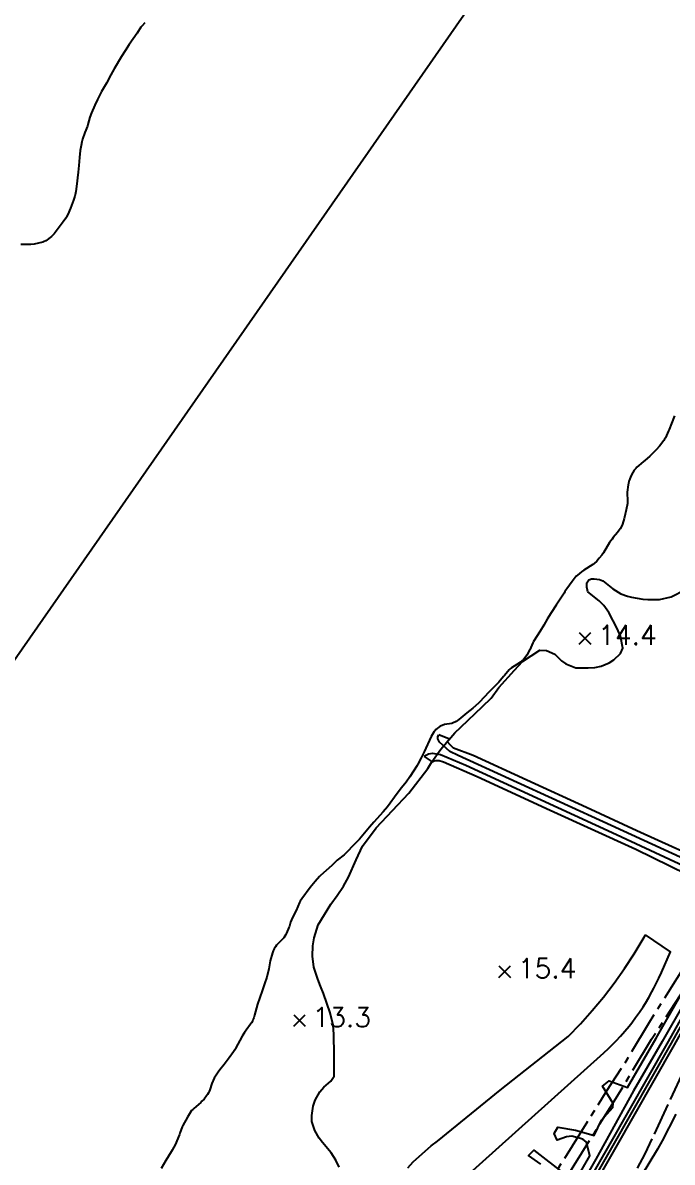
# Model space of a CAD drawing. Header units: millimetres. Extents: x 224638 to 227100, y 430787 to 433573.
# Drawn here: x 226058 to 226357, y 432001 to 432526 of the extents above; entities that cross this region are included whole.
import ezdxf

# ---------------------------------------------------------------- set-up
doc = ezdxf.new("R2010")
doc.units = ezdxf.units.MM
doc.linetypes.add('15M2P5', pattern=[17.5, 15, -2.5])
doc.linetypes.add('20M3A3M3', pattern=[29, 20, -3, 3, -3])
for name, color, linetype in [('A0013118', 1, 'Continuous'), ('A0033327', 32, 'Continuous'), ('C0052211', 1, 'Continuous'), ('C0052212', 1, 'Continuous'), ('C0052214', 1, '15M2P5'), ('E0022115', 7, 'Continuous'), ('E0032111', 5, 'Continuous'), ('F0017111', 30, 'Continuous'), ('F0027132', 7, 'Continuous'), ('F0027217', 7, 'Continuous'), ('G0018118', 7, '20M3A3M3')]:
    doc.layers.add(name, color=color, linetype=linetype)
doc.styles.add('ngsw', font='romans.shx', dxfattribs={"bigfont": 'ngsw.shx'})

# ---------------------------------------------------------------- blocks, each defined once
blk = doc.blocks.new('F0027217')
at = {"layer": 'F0027217'}
for p, q in [((-2.652, 2.652), (2.652, -2.652)), ((-2.652, -2.652), (2.652, 2.652))]:
    blk.add_line(p, q, dxfattribs=at)

msp = doc.modelspace()

# ---------------------------------------------------------------- linework, layer by layer
at = {"layer": 'A0013118', "flags": 128}
for points in [[(226310.579, 431971.94), (226330.732, 432007.072), (226358.208, 432055.251), (226401.559, 432132.44), (226415.618, 432160.704), (226419.699, 432169.861), (226422.834, 432176.734), (226423.739, 432178.078), (226426.126, 432180.487), (226430.22, 432185.585), (226454.713, 432215.016), (226469.004, 432231.972), (226484.236, 432250.5), (226492.904, 432260.577), (226487.486, 432248.13), (226480.414, 432229.239), (226472.597, 432209.295), (226461.303, 432184.8), (226446.03, 432154.251), (226430.717, 432122.653), (226416.421, 432094.157), (226402.865, 432065.313), (226390.24, 432039.004), (226363.388, 431987.149)], [(226307.813, 431973.549), (226327.954, 432008.661), (226355.423, 432056.827), (226398.727, 432133.933), (226412.512, 432161.838), (226416.956, 432175.084), (226414.911, 432174.014), (226409.931, 432162.56), (226390.676, 432123.569), (226382.884, 432109.63), (226352.592, 432056.829), (226339.411, 432034.027), (226321.947, 432002.673), (226311.389, 431984.076)], [(226312.142, 431991.834), (226319.178, 432004.192), (226317.709, 432010.418), (226316.064, 432011.911), (226310.914, 432013.2), (226308.497, 432012.909), (226304.131, 432011.435), (226302.763, 432014.414), (226304.539, 432017.355), (226312.579, 432015.92), (226317.559, 432014.546), (226321.184, 432013.464), (226324.66, 432020.547), (226329.772, 432026.38), (226330.012, 432028.305), (226325.039, 432036.199), (226328.118, 432038.673), (226336.611, 432035.577), (226349.819, 432058.426), (226380.099, 432111.207), (226386.592, 432122.822)], [(226296.623, 432000.389), (226290.986, 432004.29), (226293.506, 432006.775), (226307.829, 431995.584)]]:
    msp.add_lwpolyline(points, dxfattribs=at)
at = {"layer": 'A0033327', "flags": 128}
msp.add_lwpolyline([(226309.282, 431972.694), (226329.43, 432007.817), (226356.903, 432055.99), (226400.233, 432133.142)], dxfattribs=at)
at = {"layer": 'C0052211', "flags": 128}
for points in [[(226390.429, 432129.873), (226391.509, 432131.944), (226372.701, 432139.485), (226358.83, 432145.639), (226340.891, 432153.843), (226317.633, 432164.579), (226290.172, 432177.189), (226265.48, 432188.477), (226256.401, 432191.906), (226255.019, 432193.296), (226253.524, 432195.001), (226254.534, 432195.973), (226249.639, 432198.089)], [(226242.863, 432187.989), (226246.577, 432185.536), (226246.896, 432185.785), (226247.557, 432186.096), (226248.215, 432186.251), (226249.788, 432186.25), (226251.838, 432185.68), (226267.368, 432178.851), (226300.987, 432163.393), (226340.434, 432145.321), (226387.121, 432122.564), (226388.24, 432124.381)], [(226260.938, 431993.409), (226325.676, 432051.53), (226327.863, 432053.583), (226329.993, 432055.695), (226331.381, 432057.135), (226333.413, 432059.342), (226335.384, 432061.604), (226337.293, 432063.918), (226338.53, 432065.489), (226340.331, 432067.888), (226342.067, 432070.335), (226343.735, 432072.828), (226344.809, 432074.515), (226346.362, 432077.082), (226347.845, 432079.69), (226348.793, 432081.451), (226349.71, 432083.228), (226351.023, 432085.925), (226352.263, 432088.657), (226356.334, 432098.115), (226344.959, 432105.999)]]:
    msp.add_lwpolyline(points, dxfattribs=at)
at = {"layer": 'C0052212', "flags": 128}
for points in [[(226390.429, 432129.873), (226389.163, 432129.559), (226388.478, 432129.946), (226376.686, 432134.864), (226368.88, 432138.23), (226362.796, 432140.723), (226328.99, 432156.328), (226258.636, 432188.577), (226254.727, 432190.315), (226250.043, 432194.613), (226249.24, 432196.15), (226249.2, 432196.734), (226249.205, 432197.327), (226249.639, 432198.089)], [(226242.867, 432187.989), (226243.885, 432188.713), (226244.9, 432189.338), (226246.791, 432189.607), (226250.466, 432188.929), (226262.108, 432184.011), (226329.559, 432153.014), (226366.779, 432135.692), (226373.95, 432132.46), (226380.774, 432128.943), (226386.975, 432125.447), (226388.24, 432124.381)], [(226235.322, 431998.714), (226237.899, 432001.347), (226240.563, 432003.892), (226243.312, 432006.345), (226246.142, 432008.703), (226249.05, 432010.965), (226277.968, 432034.415), (226309.305, 432059.071), (226314.903, 432064.961), (226320.292, 432071.045), (226325.465, 432077.312), (226330.415, 432083.758), (226335.136, 432090.372), (226339.624, 432097.148), (226343.871, 432104.076), (226344.959, 432105.999)]]:
    msp.add_lwpolyline(points, dxfattribs=at)
at = {"layer": 'C0052214', "flags": 128}
msp.add_lwpolyline([(226155.855, 431704.769), (226139.312, 431717.781), (226139.313, 431718.013), (226139.676, 431718.552), (226178.635, 431767.665), (226234.31, 431839.625), (226290.077, 431913.352), (226320.929, 431960.769), (226344.762, 432005.088), (226368.41, 432055.745), (226391.495, 432106.51), (226395.212, 432114.137), (226396.981, 432112.809), (226398.615, 432112.386), (226399.512, 432112.913), (226406.131, 432113.303), (226409.796, 432119.145), (226406.053, 432125.877), (226408.632, 432130.746), (226408.642, 432131.677), (226408.492, 432132.331), (226407.574, 432133.301), (226407.998, 432134.321), (226405.616, 432135.489), (226413.744, 432152.171), (226424.886, 432176.882), (226428.072, 432181.713), (226432.325, 432186.97), (226451.637, 432209.677), (226471.602, 432234.425), (226484.288, 432249.288), (226490.882, 432257.246)], dxfattribs=at)
at = {"layer": 'E0022115', "flags": 128}
msp.add_lwpolyline([(226877.637, 433482.359), (226514.779, 432893.432), (226013.53, 432174.23), (225825.388, 431922.904), (225702.215, 431801.731), (225577.302, 431713.64), (225287.243, 431571.804), (224644.125, 431269.006)], dxfattribs=at)
at = {"layer": 'E0032111', "flags": 128}
for points in [[(226114.25, 432525.95), (226112.97, 432524.57), (226112.44, 432523.92), (226110.63, 432521.23), (226107, 432515.95), (226105.11, 432513.03), (226103.45, 432510.44), (226100.01, 432504.67), (226098.48, 432501.99), (226096.57, 432498.18), (226094.27, 432494.26), (226092.75, 432491.29), (226092.36, 432490.62), (226091.1, 432488.08), (226089.58, 432484.46), (226088.89, 432482.42), (226087.98, 432479.13), (226087.74, 432478.4), (226086.63, 432475.48), (226085.56, 432472.36), (226085.2, 432471.12), (226084.83, 432469.47), (226084.45, 432467.21), (226084.08, 432463.85), (226083.81, 432460.3), (226083.47, 432457.1), (226082.66, 432450.53), (226082.37, 432448.26), (226082.09, 432446.74), (226081.95, 432446.14), (226081.39, 432444.34), (226080.02, 432440.61), (226078.72, 432437.7), (226078.17, 432436.63), (226077.81, 432436.01), (226076.66, 432434.31), (226072.41, 432428.81), (226071.19, 432427.58), (226070.65, 432427.09), (226069.28, 432426.05), (226068.59, 432425.59), (226067.85, 432425.19), (226067.18, 432424.92), (226063.3, 432424.04), (226061.68, 432423.85), (226060.86, 432423.81), (226057.13, 432423.85)], [(226358.32, 432344.87), (226356.8, 432341.47), (226355.74, 432338.63), (226355.52, 432337.97), (226354.04, 432334.78), (226353.69, 432334.14), (226353.3, 432333.52), (226351.27, 432330.95), (226349.76, 432329.23), (226346.82, 432326.3), (226344.57, 432324.43), (226343.97, 432323.99), (226341.79, 432322.11), (226340.89, 432321.24), (226340.41, 432320.72), (226339.69, 432319.85), (226338.98, 432318.81), (226338.17, 432317.12), (226337.47, 432315.4), (226337.27, 432314.83), (226336.99, 432313.77), (226336.86, 432313.11), (226336.45, 432309.82), (226336.39, 432309.09), (226336.52, 432306.24), (226336.58, 432305.68), (226336.6, 432305.13), (226336.57, 432304.58), (226335.99, 432301.63), (226335.27, 432298.28), (226335.09, 432297.6), (226334.26, 432295.11), (226333.83, 432294.04), (226333.2, 432292.84), (226332.82, 432292.25), (226332.02, 432291.21), (226330.01, 432288.85), (226329.51, 432288.21), (226328.36, 432286.56), (226325.51, 432281.87), (226324.76, 432280.8), (226323.6, 432279.34), (226322.39, 432277.99), (226321.28, 432276.95), (226320.65, 432276.46), (226316.4, 432273.92), (226315.4, 432273.17), (226313.57, 432271.58), (226313.01, 432271.04), (226311.09, 432268.65), (226308.6, 432265.32), (226307.77, 432264.04), (226307.34, 432263.27), (226305.55, 432260.46), (226303.75, 432257.74), (226301.4, 432254.28), (226299.62, 432251.36), (226298.02, 432248.56), (226296.4, 432245.83), (226293.35, 432241.02), (226292.98, 432240.37), (226291.61, 432237.25), (226291.32, 432236.65), (226290.21, 432234.78), (226289.42, 432233.67), (226288.64, 432232.81), (226287.78, 432231.99), (226287.24, 432231.54), (226284.36, 432229.69), (226283.1, 432228.92), (226282.53, 432228.5), (226282.01, 432228.03), (226279.89, 432225.44), (226279.45, 432224.86), (226277.25, 432222.29), (226274.89, 432219.78), (226272.72, 432217.64), (226270.57, 432215.45), (226268.45, 432213.12), (226267.91, 432212.58), (226265.29, 432210.3), (226262.53, 432208.15), (226258.89, 432205.17), (226257.61, 432204.25), (226257.09, 432203.93), (226256.59, 432203.65), (226255.59, 432203.24), (226252.26, 432202.73), (226251.21, 432202.41), (226250.7, 432202.18), (226250.19, 432201.9), (226249.68, 432201.56), (226248.83, 432200.91), (226248.36, 432200.51), (226247.93, 432200.09), (226247.51, 432199.63), (226246.2, 432197.21), (226242.93, 432190.15), (226241.47, 432187.41), (226240.02, 432184.55), (226239.7, 432183.98), (226236.36, 432178.69), (226234.58, 432176.23), (226232.48, 432173.61), (226230.54, 432171.08), (226225.99, 432164.84), (226224.01, 432162.55), (226219.65, 432157.87), (226217.68, 432155.58), (226213.14, 432150.02), (226211.04, 432147.8), (226206.66, 432143.37), (226206.06, 432142.81), (226202.87, 432140.36), (226200.31, 432137.93), (226197.77, 432135.59), (226195.2, 432133.33), (226194.68, 432132.84), (226192.62, 432130.53), (226190.39, 432127.72), (226186.54, 432122.56), (226185.8, 432121.44), (226185.49, 432120.86), (226183.88, 432117.18), (226182.19, 432113.95), (226181.38, 432111.75), (226180.82, 432109.88), (226180.61, 432109.28), (226179.53, 432106.76), (226179.21, 432106.13), (226178.3, 432104.63), (226176.55, 432102.81), (226175.89, 432102.2), (226174.93, 432101.16), (226174.35, 432100.38), (226174.05, 432099.9), (226173.78, 432099.42), (226173.39, 432098.54), (226173.04, 432097.58), (226172.01, 432093.98), (226171.33, 432090.29), (226170.43, 432086.42), (226169.4, 432083.3), (226168.24, 432080.14), (226167.25, 432077.02), (226166.19, 432073.99), (226165.66, 432072.32), (226164.78, 432068.93), (226164.42, 432067.76), (226164.19, 432067.13), (226163.9, 432066.5), (226163.33, 432065.44), (226162.95, 432064.84), (226160.91, 432062.08), (226160.1, 432060.92), (226159.05, 432059.22), (226156.01, 432053.54), (226155.68, 432052.95), (226155.05, 432052.01), (226153.03, 432049.35), (226150.77, 432046.21), (226148.78, 432043.8), (226147.97, 432042.74), (226146.41, 432040.47), (226146.09, 432039.93), (226145.11, 432037.54), (226144.12, 432034.62), (226143.83, 432033.86), (226143.51, 432033.15), (226143.11, 432032.45), (226142.69, 432031.84), (226141.49, 432030.34), (226140.55, 432029.3), (226140, 432028.75), (226136.77, 432025.98), (226136.26, 432025.49), (226135.79, 432024.98), (226133.92, 432022.04), (226131.67, 432018.1), (226131.39, 432017.48), (226130.34, 432014.61), (226130.14, 432013.96), (226128.96, 432011), (226128.32, 432009.6), (226126.81, 432006.71), (226126.42, 432006.03), (226123.82, 432001.99), (226121.76, 431998.38)]]:
    msp.add_lwpolyline(points, dxfattribs=at)
at = {"layer": 'F0017111', "flags": 128}
for points, elevation in [([(226203.675, 431999.001), (226202.173, 432002.233), (226200.083, 432005.599), (226196.076, 432010.25), (226194.524, 432012.372), (226192.592, 432015.891), (226191.201, 432019.98), (226191.081, 432022.699), (226191.82, 432027.063), (226192.657, 432029.782), (226194.843, 432033.583), (226196.7, 432035.728), (226199.967, 432038.536), (226201.481, 432040.896), (226201.458, 432050.58), (226201.255, 432060.138), (226200.98, 432064.321), (226199.607, 432069.991), (226196.478, 432078.906), (226195.084, 432082.24), (226193.887, 432085.46), (226192.028, 432091.098), (226191.435, 432096.178), (226191.634, 432100.923), (226192.248, 432104.569), (226194.035, 432110.529), (226199.903, 432120.1), (226202.821, 432124.015), (226205.815, 432128.409), (226207.971, 432132.493), (226211.572, 432140.445), (226214.554, 432146.769), (226220.813, 432155.233), (226235.9, 432171.163), (226244.534, 432182.61), (226246.384, 432185.683), (226250.632, 432191.392), (226257.006, 432198.964), (226259.846, 432201.559), (226269.842, 432211.027), (226273.732, 432214.949), (226277.333, 432219.869), (226284.473, 432227.89), (226288.255, 432231.782), (226296.132, 432236.993), (226299.237, 432236.948), (226303.115, 432235.263), (226306.153, 432232.187), (226308.216, 432230.678), (226312.784, 432228.874), (226318.478, 432228.862), (226321.479, 432229.02), (226324.442, 432229.664), (226328.072, 432231.183), (226330.311, 432232.656), (226333.359, 432235.535), (226334.475, 432237.878), (226333.377, 432243.514), (226331.837, 432247.036), (226327.994, 432254.393), (226325.679, 432257.656), (226323.489, 432259.701), (226318.355, 432263.851), (226318.139, 432264.611), (226317.883, 432266.06), (226317.92, 432268.041), (226318.817, 432269.469), (226320.076, 432269.891), (226321.157, 432269.84), (226323.64, 432269.552), (226325.152, 432268.953), (226329.827, 432265.293), (226333.557, 432262.947), (226336.603, 432261.887), (226338.398, 432261.399), (226343.684, 432260.572), (226345.948, 432260.384), (226351.395, 432260.429), (226356.676, 432261.531), (226369.899, 432268.414)], 15), ([(226358.867, 432023.357), (226352.508, 432011.125), (226350.369, 432007.174), (226318.099, 431953.995)], 20)]:
    msp.add_lwpolyline(points, dxfattribs=dict(at, elevation=elevation))
at = {"layer": 'G0018118', "flags": 128}
msp.add_lwpolyline([(226879.679, 432826.135), (226871.269, 432813.972), (226860.711, 432802.111), (226831.563, 432766.427), (226821.41, 432744.056), (226818.647, 432738.145), (226806.333, 432714.333), (226801.591, 432706.442), (226796.188, 432696.531), (226788.287, 432680.98), (226783.041, 432680.02), (226768.451, 432657.848), (226735.055, 432614.544), (226708.719, 432578.571), (226699.539, 432565.58), (226671.166, 432525.256), (226654.745, 432499.644), (226648.98, 432492.513), (226635.577, 432471.831), (226613.283, 432445.659), (226590.758, 432417.566), (226571.276, 432392.244), (226558.648, 432376.593), (226532.453, 432340.289), (226504.823, 432301.756), (226497.622, 432290.275), (226493.086, 432284.684), (226472.705, 432256.542), (226456.539, 432232.54), (226434.996, 432201.667), (226418.492, 432175.385), (226388.552, 432129.981), (226383.851, 432123.2), (226365.045, 432094.907), (226346.067, 432064.805), (226334.611, 432045.723), (226326.825, 432033.742), (226288.497, 431972.747), (226279.754, 431962.186), (226268.743, 431952.465), (226253.583, 431936.753), (226242.795, 431922.892), (226233.689, 431909.681), (226238.259, 431904.561), (226249.426, 431923.582), (226265.485, 431942.204), (226276.496, 431952.115), (226289.264, 431965.256), (226308.275, 431993.769), (226330.446, 432029.352), (226347.692, 432057.824), (226412.438, 432157.053), (226452.02, 432217.208), (226483.386, 432261.562), (226495.577, 432279.044), (226509.474, 432298.406), (226515.487, 432296.266), (226503.074, 432272.134), (226508.873, 432276.644), (226498.142, 432254.532), (226491.346, 432241.831), (226489.02, 432238.931), (226485.276, 432232.71), (226480.434, 432221.349), (226477.547, 432214.769), (226432.028, 432126.201), (226431.665, 432125.421), (226426.848, 432111.1), (226424.654, 432111.73), (226422.658, 432107.179), (226416.349, 432095.238), (226401.626, 432066.536), (226386.491, 432037.443), (226373.427, 432011.101), (226368.148, 432001.27), (226366.532, 432001.31), (226366.309, 431998.19), (226359.422, 431986.649), (226339.446, 431953.656), (226321.201, 431923.713), (226349.335, 431936.005), (226351.76, 431936.605), (226349.896, 431933.235), (226329.276, 431924.364), (226318.644, 431919.903), (226316.269, 431916.393), (226305.275, 431898.761), (226300.763, 431891.02), (226297.703, 431886.7), (226280.77, 431863.188), (226268.258, 431846.646), (226257.404, 431832.445), (226252.315, 431826.045), (226244.24, 431815.984), (226230.004, 431798.052), (226187.362, 431744.577), (226168.285, 431720.115), (226147.599, 431692.422), (226139.97, 431684.462), (226120.422, 431663.55), (226112.76, 431655.589), (226096.157, 431642.088), (226065.466, 431616.935), (226048.277, 431602.604), (226038.206, 431594.393), (226027.096, 431586.412), (226012.011, 431575.971), (225982.772, 431559.339), (225960.931, 431548.438), (225945.012, 431540.377), (225926.421, 431530.876), (225904.795, 431519.995), (225863.571, 431499.433), (225847.677, 431491.652), (225838.984, 431487.052), (225815.378, 431471.99), (225783.029, 431452.318), (225778.625, 431453.758), (225766.962, 431448.937), (225756.949, 431441.077), (225754.829, 431435.476), (225747.703, 431416.905), (225745.476, 431406.004), (225742.779, 431404.444), (225743.843, 431407.324), (225744.932, 431413.364), (225723.33, 431400.253), (225727.092, 431397.683), (225729.385, 431396.863), (225725.632, 431396.443), (225699.857, 431381.691), (225686.462, 431374.23), (225660.786, 431359.269), (225651.276, 431362.139), (225628.577, 431349.908), (225604.023, 431336.166), (225590.191, 431329.025), (225573.95, 431335.746), (225560.754, 431328.425), (225555.219, 431317.514), (225561.414, 431314.874), (225553.265, 431310.953), (225545.173, 431305.963), (225526.549, 431293.752), (225501.434, 431279.5), (225485.408, 431287.38), (225467.535, 431277.649), (225464.945, 431271.339), (225461.563, 431263.528), (225464.673, 431261.698), (225459.699, 431259.148), (225422.839, 431239.876), (225382.143, 431217.583), (225370.497, 431211.093), (225368.435, 431207.302), (225354.512, 431214.383), (225317.115, 431194.34), (225329.677, 431188.06), (225311.994, 431178.059), (225297.56, 431169.698), (225289.345, 431165.338), (225244.591, 431143.765), (225203.442, 431120.553), (225201.281, 431119.633), (225159.199, 431097.77), (225154.687, 431095.36), (225152.329, 431093.95), (225149.128, 431091.97), (225145.26, 431089.91), (225132.311, 431082.349), (225112.029, 431070.638), (225094.155, 431060.606), (225071.556, 431047.525), (225053.616, 431036.944), (225060.107, 431046.835), (225070.03, 431062.056), (225016.178, 431031.343), (224980.885, 431010.531), (224974.237, 431004.51), (224926.605, 430978.357), (224907.445, 430967.316), (224898.356, 430962.886), (224873.974, 430953.425), (224867.937, 430951.484), (224865.446, 430951.174), (224845.213, 430938.853), (224832.924, 430929.852), (224821.567, 430919.571), (224805.376, 430917.131), (224789.77, 430914.92), (224761.892, 430914.4), (224728.404, 430921.02), (224723.868, 430917.93), (224725.798, 430916.379), (224726.623, 430912.489), (224718.738, 430900.368), (224725.831, 430896.998), (224727.638, 430894.988), (224759.236, 430892.098), (224748.844, 430886.457), (224736.142, 430888.437), (224709.863, 430890.727), (224667.748, 430893.417), (224662.602, 430890.706), (224645.234, 430880.529)], dxfattribs=at)

# ---------------------------------------------------------------- block references
at = {"layer": 'F0027217'}
for p in [(226317.05, 432242.485, 14.416), (226280.024, 432089.014, 15.446), (226185.443, 432066.509, 13.297)]:
    msp.add_blockref('F0027217', p, dxfattribs=at)

# ---------------------------------------------------------------- texts
at = {"layer": 'F0027132', "style": 'ngsw'}
for s, p in [('14.4', (226323.05, 432239.485)), ('15.4', (226286.024, 432086.014)), ('13.3', (226191.443, 432063.509))]:
    msp.add_text(s, height=9, dxfattribs=at).set_placement(p)

doc.saveas('drawing.dxf')
